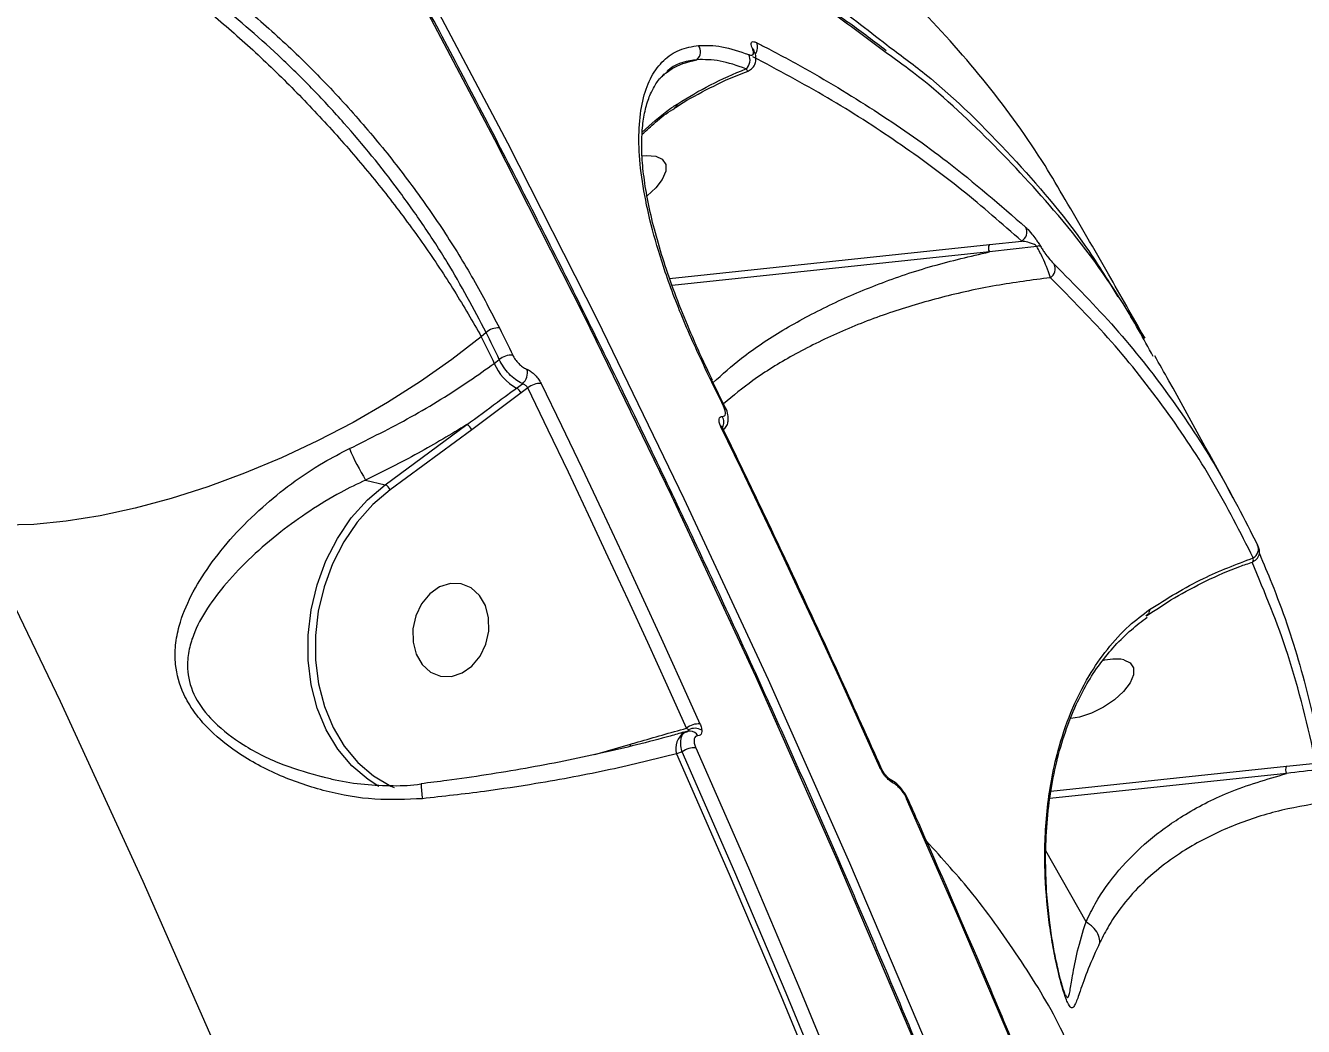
# Model space of a CAD drawing. Header units: millimetres. Extents: x -6523 to 7556, y -5559 to 6101.
# Drawn here: x -1150.7 to -1029.1, y 2957.8 to 3053.2 of the extents above; entities that cross this region are included whole.
import ezdxf

# ---------------------------------------------------------------- set-up
doc = ezdxf.new("R2010")
doc.units = ezdxf.units.MM
for name, color, linetype in [('DIKOM_ОБЪЕКТ', 7, 'Continuous'), ('DIKOM_РАЗМЕР_ЗОНА', 7, 'Continuous'), ('DIKOM_РАЗМЕР_ОБЪЕКТА', 7, 'Continuous')]:
    doc.layers.add(name, color=color, linetype=linetype)
doc.styles.add('style1', font='arial.ttf', dxfattribs={"width": 0.8})
doc.dimstyles.new('1-50', dxfattribs={"dimtxt": 300, "dimasz": 200, "dimexe": 100, "dimexo": 0, "dimgap": 100, "dimtad": 1, "dimtxsty": 'style1', "dimcen": 200, "dimclrd": 7, "dimclre": 7, "dimclrt": 7, "dimadec": 1, "dimazin": 2, "dimtfac": 1, "dimtmove": 0, "dimatfit": 2, "dimfxl": 0, "dimlwd": 25, "dimlwe": 18, "dimarcsym": 0})

# ---------------------------------------------------------------- blocks, each defined once
blk = doc.blocks.new('*D10')
at = {"layer": 'Defpoints', "color": 0, "transparency": 16777216}
for p in [(-1823.23, 4314.24), (3842.01, -3170.82), (6537.88, -3170.82)]:
    blk.add_point(p, dxfattribs=at)
at = {"layer": 'DIKOM_РАЗМЕР_ОБЪЕКТА', "color": 7, "lineweight": 18, "transparency": 16777216}
for p, q in [((-1823.23, 4314.24), (6637.88, 4314.24)), ((3842.01, -3170.82), (6637.88, -3170.82))]:
    blk.add_line(p, q, dxfattribs=at)
at = {"layer": 'DIKOM_РАЗМЕР_ОБЪЕКТА', "color": 7, "lineweight": 25, "transparency": 16777216}
blk.add_line((6537.88, 3914.24), (6537.88, -2770.82), dxfattribs=at)
at = {"layer": 'DIKOM_РАЗМЕР_ОБЪЕКТА', "color": 7, "transparency": 16777216}
for points in [[(6471.22, 3914.24), (6604.55, 3914.24), (6537.88, 4314.24)], [(6471.22, -2770.82), (6604.55, -2770.82), (6537.88, -3170.82)]]:
    blk.add_solid(points, dxfattribs=at)
at = {"layer": 'DIKOM_РАЗМЕР_ОБЪЕКТА', "color": 7, "transparency": 16777216, "insert": (6304.71, 207.11), "char_height": 300, "attachment_point": 5, "rotation": 90, "style": 'style1'}
blk.add_mtext('7500', dxfattribs=at)
blk = doc.blocks.new('*D13')
at = {"layer": 'Defpoints', "color": 0, "transparency": 16777216}
for p in [(-2358.18, 6101.03), (4341.71, -4605.15), (7455.88, -4605.15)]:
    blk.add_point(p, dxfattribs=at)
at = {"layer": 'DIKOM_РАЗМЕР_ЗОНА', "color": 7, "lineweight": 18, "transparency": 16777216}
for p, q in [((-2358.18, 6101.03), (7555.88, 6101.03)), ((4341.71, -4605.15), (7555.88, -4605.15))]:
    blk.add_line(p, q, dxfattribs=at)
at = {"layer": 'DIKOM_РАЗМЕР_ЗОНА', "color": 7, "lineweight": 25, "transparency": 16777216}
blk.add_line((7455.88, 5701.03), (7455.88, -4205.15), dxfattribs=at)
at = {"layer": 'DIKOM_РАЗМЕР_ЗОНА', "color": 7, "transparency": 16777216}
for points in [[(7389.22, 5701.03), (7522.55, 5701.03), (7455.88, 6101.03)], [(7389.22, -4205.15), (7522.55, -4205.15), (7455.88, -4605.15)]]:
    blk.add_solid(points, dxfattribs=at)
at = {"layer": 'DIKOM_РАЗМЕР_ЗОНА', "color": 7, "transparency": 16777216, "insert": (7222.71, 375.61), "char_height": 300, "attachment_point": 5, "rotation": 90, "style": 'style1'}
blk.add_mtext('10700', dxfattribs=at)

msp = doc.modelspace()

# ---------------------------------------------------------------- linework, layer by layer
at = {"layer": 'DIKOM_ОБЪЕКТ', "color": 7, "linetype": 'Continuous', "lineweight": 15}
for p, q in [((-1081.414, 3050.843), (-1081.421, 3050.858)), ((-1089.945, 3048.567), (-1090.124, 3048.413)), ((-1089.436, 3029.076), (-1058.993, 3032.31)), ((-1058.993, 3032.31), (-1055.914, 3032.628)), ((-1054.473, 3032.131), (-1058.99, 3031.609)), ((-1058.99, 3031.609), (-1089.185, 3028.402)), ((-1045.785, 3025.844), (-1044.195, 3023.379)), ((-1106.909, 3023.923), (-1107.359, 3023.515)), ((-1106.12, 3020.989), (-1105.643, 3021.341)), ((-1104.003, 3018.636), (-1103.44, 3019.051)), ((-1102.935, 3018.64), (-1103.579, 3018.166)), ((-1084.131, 3016.796), (-1085.399, 3019.38)), ((-1103.579, 3018.166), (-1108.268, 3014.663)), ((-1116.514, 3009.422), (-1108.743, 3015.151)), ((-1108.268, 3014.663), (-1116.039, 3008.934)), ((-1118.371, 3009.871), (-1116.514, 3009.422)), ((-1087.817, 2985.905), (-1088.014, 2985.847)), ((-1096.551, 2983.717), (-1093.156, 2984.713)), ((-1088.223, 2983.968), (-1088.783, 2983.804)), ((-1030.706, 2981.916), (-1053.228, 2979.524)), ((-1053.127, 2980.236), (-1030.709, 2982.617)), ((-1030.709, 2982.617), (-1027.886, 2982.905)), ((-1113.095, 2980.916), (-1113.096, 2980.915)), ((-1049.791, 2967.796), (-1053.601, 2974.553))]:
    msp.add_line(p, q, dxfattribs=at)
at = {"layer": 'DIKOM_ОБЪЕКТ', "color": 7, "linetype": 'Continuous', "lineweight": 15, "flags": 128}
for points in [[(-990.08, 2691.547), (-993.662, 2711.347), (-997.532, 2731.031), (-1001.69, 2750.593), (-1006.134, 2770.027), (-1010.864, 2789.327), (-1015.877, 2808.488), (-1021.173, 2827.502), (-1026.748, 2846.366), (-1032.603, 2865.073), (-1038.735, 2883.617), (-1045.142, 2901.993), (-1051.822, 2920.196), (-1058.774, 2938.219), (-1065.995, 2956.057), (-1073.482, 2973.705), (-1081.235, 2991.157), (-1089.25, 3008.409), (-1097.524, 3025.455), (-1106.057, 3042.29), (-1114.843, 3058.908), (-1123.883, 3075.305)], [(-1122.702, 3075.02), (-1113.663, 3058.623), (-1104.876, 3042.004), (-1096.344, 3025.17), (-1088.069, 3008.124), (-1080.054, 2990.872), (-1072.302, 2973.419), (-1064.814, 2955.771), (-1057.593, 2937.933), (-1050.642, 2919.91), (-1043.961, 2901.708), (-1037.554, 2883.332), (-1031.422, 2864.788), (-1025.568, 2846.081), (-1019.992, 2827.217), (-1014.696, 2808.202), (-1009.683, 2789.042), (-1004.954, 2769.741), (-1000.509, 2750.307), (-996.351, 2730.745), (-992.481, 2711.062), (-988.9, 2691.262)], [(-1081.421, 3050.858), (-1081.433, 3050.881), (-1081.556, 3051.012)], [(-1092.031, 3040.753), (-1091.62, 3040.792), (-1090.749, 3040.724)], [(-1090.749, 3040.724), (-1090.127, 3040.431), (-1089.803, 3039.936), (-1089.803, 3039.28), (-1090.129, 3038.515), (-1090.753, 3037.704), (-1091.561, 3036.961)], [(-1105.641, 3024.36), (-1105.482, 3024.037), (-1105.323, 3023.714), (-1105.165, 3023.391), (-1105.006, 3023.068), (-1104.848, 3022.745), (-1104.69, 3022.422), (-1104.531, 3022.099), (-1104.373, 3021.776)], [(-1107.359, 3023.515), (-1110.153, 3021.352), (-1113.135, 3019.26), (-1116.28, 3017.26), (-1119.559, 3015.368), (-1122.941, 3013.602), (-1126.396, 3011.979), (-1129.892, 3010.513), (-1133.397, 3009.218), (-1136.88, 3008.104), (-1140.308, 3007.184), (-1143.651, 3006.464), (-1146.877, 3005.952), (-1149.958, 3005.651), (-1152.866, 3005.566), (-1155.573, 3005.696)], [(-1107.359, 3023.515), (-1107.204, 3023.199), (-1107.049, 3022.884), (-1106.894, 3022.568), (-1106.739, 3022.252), (-1106.584, 3021.937), (-1106.429, 3021.621), (-1106.275, 3021.305), (-1106.12, 3020.989)], [(-1105.643, 3021.341), (-1105.801, 3021.664), (-1105.959, 3021.987), (-1106.117, 3022.31), (-1106.275, 3022.633), (-1106.434, 3022.956), (-1106.592, 3023.278), (-1106.751, 3023.601), (-1106.909, 3023.923)], [(-1084.301, 3016.922), (-1084.46, 3017.245), (-1084.618, 3017.569), (-1084.776, 3017.892), (-1084.934, 3018.215), (-1085.093, 3018.538), (-1085.252, 3018.861), (-1085.41, 3019.184), (-1085.569, 3019.506)], [(-1087.828, 2986.235), (-1089.666, 2990.325), (-1091.518, 2994.404), (-1093.385, 2998.471), (-1095.266, 3002.528), (-1097.162, 3006.573), (-1099.072, 3010.607), (-1100.997, 3014.629), (-1102.935, 3018.64)], [(-1101.661, 3019.072), (-1099.721, 3015.058), (-1097.795, 3011.032), (-1095.883, 3006.995), (-1093.986, 3002.946), (-1092.103, 2998.886), (-1090.235, 2994.815), (-1088.381, 2990.733), (-1086.541, 2986.64)], [(-1069.421, 2982.5), (-1071.261, 2986.593), (-1073.115, 2990.676), (-1074.983, 2994.747), (-1076.866, 2998.806), (-1078.763, 3002.855), (-1080.675, 3006.892), (-1082.601, 3010.918), (-1084.541, 3014.932)], [(-1117.119, 2980.68), (-1118.143, 2981.332), (-1119.677, 2982.644), (-1121.011, 2984.241), (-1122.117, 2986.089), (-1122.97, 2988.145), (-1123.551, 2990.366), (-1123.848, 2992.703), (-1123.854, 2995.104), (-1123.569, 2997.518), (-1122.999, 2999.891), (-1122.157, 3002.171), (-1121.061, 3004.309), (-1119.735, 3006.258), (-1118.208, 3007.975), (-1116.514, 3009.422)], [(-1116.039, 3008.934), (-1117.682, 3007.531), (-1119.162, 3005.866), (-1120.448, 3003.976), (-1121.511, 3001.903), (-1122.327, 2999.692), (-1122.88, 2997.39), (-1123.156, 2995.05), (-1123.15, 2992.721), (-1122.863, 2990.456), (-1122.299, 2988.302), (-1121.472, 2986.308), (-1120.4, 2984.516), (-1119.106, 2982.967), (-1117.618, 2981.694), (-1115.97, 2980.725), (-1115.645, 2980.579)], [(-1054.606, 2693.473), (-1058.263, 2713.043), (-1062.214, 2732.493), (-1066.457, 2751.817), (-1070.99, 2771.007), (-1075.812, 2790.059), (-1080.922, 2808.967), (-1086.317, 2827.723), (-1091.997, 2846.322), (-1097.959, 2864.759), (-1104.201, 2883.026), (-1110.722, 2901.12), (-1117.519, 2919.033), (-1124.591, 2936.76), (-1131.935, 2954.295), (-1139.548, 2971.633), (-1147.428, 2988.769), (-1155.573, 3005.696)], [(-1109.186, 2991.493), (-1108.251, 2992.153), (-1107.478, 2993.09), (-1106.93, 2994.23), (-1106.652, 2995.48), (-1106.665, 2996.74), (-1106.97, 2997.905), (-1107.542, 2998.883), (-1108.333, 2999.594), (-1109.28, 2999.981), (-1110.307, 3000.012), (-1111.329, 2999.684), (-1112.265, 2999.025), (-1113.038, 2998.087), (-1113.586, 2996.947), (-1113.864, 2995.697), (-1113.85, 2994.438), (-1113.545, 2993.272), (-1112.974, 2992.294), (-1112.183, 2991.583), (-1111.235, 2991.197), (-1110.209, 2991.166), (-1109.186, 2991.493)], [(-1046.205, 2992.758), (-1045.582, 2992.465), (-1045.258, 2991.97), (-1045.259, 2991.314), (-1045.584, 2990.549), (-1046.208, 2989.738), (-1047.08, 2988.946), (-1048.129, 2988.238), (-1049.27, 2987.67), (-1050.411, 2987.289), (-1051.247, 2987.142)], [(-1088.014, 2985.847), (-1088.061, 2985.832), (-1088.071, 2985.828)], [(-1087.785, 2985.884), (-1087.792, 2985.882), (-1087.823, 2985.878)], [(-1086.939, 2984.372), (-1081.927, 2972.916), (-1077.029, 2961.376), (-1072.245, 2949.755), (-1067.576, 2938.053), (-1063.022, 2926.273), (-1058.584, 2914.415), (-1054.262, 2902.482), (-1050.057, 2890.475)], [(-1088.783, 2983.804), (-1083.763, 2972.335), (-1078.858, 2960.782), (-1074.067, 2949.148), (-1069.391, 2937.432), (-1064.831, 2925.638), (-1060.387, 2913.766), (-1056.06, 2901.818), (-1051.85, 2889.796)], [(-1051.372, 2890.149), (-1055.573, 2902.146), (-1059.891, 2914.069), (-1064.326, 2925.917), (-1068.876, 2937.688), (-1073.541, 2949.38), (-1078.321, 2960.992), (-1083.215, 2972.522), (-1088.223, 2983.968)], [(-1029.985, 2885.621), (-1034.19, 2897.628), (-1038.512, 2909.562), (-1042.95, 2921.419), (-1047.504, 2933.2), (-1052.174, 2944.901), (-1056.958, 2956.523), (-1061.856, 2968.062), (-1066.867, 2979.519)]]:
    msp.add_lwpolyline(points, dxfattribs=at)
at = {"layer": 'DIKOM_ОБЪЕКТ', "color": 7, "linetype": 'Continuous', "lineweight": 15}
for centre, radius, start, end in [((-1087.526, 3050.688), 1.039, 311.98843, 34.57787), ((-1082.12, 3051.077), 1.062, 323.35389, 26.25055), ((-1082.859, 3049.887), 1.086, 309.71765, 27.78616), ((-1056.445, 3033.504), 1.024, 301.22941, 25.00503), ((-1058.365, 3031.962), 0.718, 151.02568, 209.4396), ((-1054.283, 3031.681), 0.489, 71.30075, 112.87494), ((-1053.733, 3029.999), 1.015, 303.04249, 25.00363), ((-1105.731, 3022.561), 1.801, 87.13601, 130.86449), ((-1101.721, 3022.819), 4.765, 202.58912, 241.39044), ((-1104.466, 3019.973), 1.805, 87.06739, 130.7116), ((-1104.263, 3020.059), 1.301, 309.26358, 16.38189), ((-1085.619, 3019.261), 0.25, 28.45524, 78.44954), ((-1104.459, 3017.8), 0.953, 22.58339, 61.38382), ((-1101.761, 3017.271), 1.804, 86.82359, 130.61625), ((-1085.389, 3015.375), 1.117, 333.46959, 29.69107), ((-1084.352, 3016.676), 0.251, 29.22233, 78.33368), ((-1109.084, 3014.345), 0.875, 21.31319, 67.12187), ((-1084.59, 3014.685), 0.253, 28.50271, 78.91963), ((-1100.325, 3021.019), 21.211, 202.61476, 211.70479), ((-1116.855, 3008.616), 0.875, 21.31319, 67.12187), ((-1034.301, 3003.283), 0.928, 297.60251, 25.29653), ((-1046.944, 2988.171), 4.647, 80.84714, 106.19216), ((-1086.66, 2984.772), 1.872, 86.35537, 128.59539), ((-1086.906, 2984.281), 1.936, 127.00498, 194.26028), ((-1087.869, 2986.097), 0.229, 291.45875, 353.82391), ((-1087.037, 2984.955), 1.27, 58.47924, 118.37464), ((-1087.474, 2985.135), 0.825, 26.80755, 89.35247), ((-1093.794, 2984.63), 0.643, 348.19626, 7.38751), ((-1087.053, 2982.492), 1.883, 86.51659, 128.38733), ((-1069.465, 2982.258), 0.246, 26.97838, 79.6673), ((-1068.56, 2981.216), 0.793, 121.06076, 127.31518), ((-1030.08, 2982.269), 0.718, 151.02272, 209.44256), ((-1093.373, 2982.002), 19.753, 183.15513, 187.23296), ((-1068.724, 2980.832), 0.609, 17.02586, 63.73233), ((-1066.913, 2979.279), 0.244, 27.01176, 79.07142)]:
    msp.add_arc(centre, radius, start, end, dxfattribs=at)
for points, knots in [([(-1349.361, 3054.625), (-1345.3, 3055.915), (-1334.36, 3059.391), (-1316.712, 3064.442), (-1296.551, 3069.573), (-1276.547, 3073.962), (-1256.777, 3077.575), (-1237.315, 3080.378), (-1218.591, 3082.309), (-1200.652, 3083.382), (-1183.526, 3083.629), (-1166.934, 3083.054), (-1150.959, 3081.624), (-1135.672, 3079.322), (-1121.409, 3076.2), (-1108.199, 3072.286), (-1096.027, 3067.636), (-1084.754, 3062.135), (-1075.6, 3056.724), (-1070.645, 3052.811), (-1068.757, 3051.321)], [0, 0, 0, 0, 0.0338648, 0.0912339, 0.1486471, 0.2060163, 0.2650519, 0.3241355, 0.383171, 0.4405401, 0.4979534, 0.5553226, 0.614358, 0.6734416, 0.7324771, 0.7898463, 0.8472596, 0.9046287, 0.9636642, 1, 1, 1, 1]), ([(-1124.353, 3075.64), (-1125.253, 3075.861), (-1128.437, 3076.644), (-1134.126, 3077.784), (-1141.396, 3079.058), (-1148.858, 3080.118), (-1156.478, 3080.976), (-1164.264, 3081.631), (-1172.215, 3082.083), (-1180.334, 3082.333), (-1188.624, 3082.383), (-1197.087, 3082.231), (-1205.724, 3081.878), (-1214.539, 3081.323), (-1223.536, 3080.566), (-1232.707, 3079.607), (-1242.019, 3078.45), (-1251.436, 3077.099), (-1260.931, 3075.557), (-1270.502, 3073.825), (-1280.152, 3071.903), (-1289.883, 3069.791), (-1299.7, 3067.489), (-1309.604, 3064.997), (-1319.598, 3062.312), (-1329.685, 3059.436), (-1339.869, 3056.366), (-1350.148, 3053.102), (-1360.495, 3049.653), (-1370.867, 3046.033), (-1381.228, 3042.254), (-1391.566, 3038.321), (-1401.885, 3034.233), (-1412.191, 3029.987), (-1422.486, 3025.584), (-1432.774, 3021.022), (-1443.056, 3016.3), (-1453.337, 3011.416), (-1463.619, 3006.369), (-1473.905, 3001.157), (-1484.173, 2995.792), (-1494.379, 2990.294), (-1504.485, 2984.684), (-1514.481, 2978.969), (-1524.373, 2973.145), (-1534.164, 2967.211), (-1543.854, 2961.168), (-1553.442, 2955.016), (-1562.93, 2948.755), (-1572.315, 2942.384), (-1581.599, 2935.904), (-1590.78, 2929.315), (-1599.85, 2922.623), (-1608.782, 2915.848), (-1617.549, 2909.01), (-1626.133, 2902.122), (-1634.532, 2895.187), (-1642.747, 2888.204), (-1650.778, 2881.173), (-1658.626, 2874.094), (-1666.291, 2866.968), (-1673.771, 2859.794), (-1681.067, 2852.573), (-1688.179, 2845.304), (-1695.102, 2837.993), (-1701.82, 2830.654), (-1708.312, 2823.313), (-1714.56, 2815.986), (-1720.561, 2808.679), (-1726.317, 2801.391), (-1731.826, 2794.123), (-1737.091, 2786.873), (-1742.11, 2779.642), (-1746.884, 2772.431), (-1751.412, 2765.24), (-1755.695, 2758.067), (-1759.722, 2750.918), (-1763.175, 2744.455), (-1765.167, 2740.402), (-1766.002, 2738.703)], [0, 0, 0, 0, 0.0052363, 0.0185062, 0.0317826, 0.0449891, 0.0581356, 0.0712368, 0.0843073, 0.0973621, 0.1104157, 0.1234801, 0.1365682, 0.1496946, 0.1628741, 0.1761215, 0.1894001, 0.2026256, 0.2157851, 0.228894, 0.2419673, 0.2550197, 0.2680664, 0.2811206, 0.2941939, 0.307301, 0.3204568, 0.3336763, 0.3469502, 0.3601995, 0.3733731, 0.3864919, 0.3995705, 0.412624, 0.4256673, 0.4387154, 0.4517783, 0.4648707, 0.4780075, 0.4912036, 0.5044676, 0.5177231, 0.5308932, 0.5440216, 0.5571192, 0.5701964, 0.583264, 0.5963326, 0.6094102, 0.6225066, 0.6356323, 0.648798, 0.6620138, 0.6752413, 0.6884296, 0.7015735, 0.7146838, 0.7277709, 0.7408454, 0.7539179, 0.7669975, 0.7800924, 0.7932134, 0.806371, 0.8195755, 0.8328118, 0.8460216, 0.8591822, 0.8723065, 0.8854051, 0.8984883, 0.9115663, 0.9246494, 0.937745, 0.9508633, 0.9640149, 0.9772098, 0.990448, 1, 1, 1, 1]), ([(-1123.883, 3075.305), (-1126.617, 3075.923), (-1133.983, 3077.586), (-1146.695, 3079.633), (-1162.173, 3081.238), (-1178.577, 3082.024), (-1195.872, 3081.97), (-1214.024, 3081.05), (-1232.632, 3079.287), (-1251.62, 3076.705), (-1270.909, 3073.349), (-1290.811, 3069.162), (-1311.284, 3064.126), (-1332.268, 3058.235), (-1353.302, 3051.62), (-1374.312, 3044.321), (-1395.226, 3036.391), (-1416.387, 3027.702), (-1437.728, 3018.251), (-1459.179, 3008.053), (-1480.02, 2997.458), (-1500.194, 2986.541), (-1519.665, 2975.377), (-1538.993, 2963.655), (-1558.11, 2951.388), (-1576.948, 2938.607), (-1595.345, 2925.41), (-1613.234, 2911.833), (-1630.558, 2897.915), (-1647.366, 2883.607), (-1663.574, 2868.944), (-1679.112, 2853.968), (-1693.636, 2839.009), (-1707.122, 2824.119), (-1719.565, 2809.346), (-1731.169, 2794.448), (-1741.86, 2779.473), (-1751.555, 2764.477), (-1759.615, 2750.655), (-1764.026, 2741.932), (-1765.977, 2738.075)], [0, 0, 0, 0, 0.01565149, 0.04216745, 0.06870383, 0.09521979, 0.12250599, 0.14981435, 0.17710056, 0.20361651, 0.23015288, 0.25666892, 0.2839551, 0.31126347, 0.33854965, 0.36506564, 0.39160203, 0.41811795, 0.44540407, 0.47271249, 0.49999873, 0.52556005, 0.55113959, 0.57670085, 0.60294945, 0.62921792, 0.65546669, 0.68198269, 0.7085191, 0.73503516, 0.76232143, 0.78962984, 0.81691613, 0.84343216, 0.8699686, 0.89648453, 0.92377086, 0.95107927, 0.97836552, 1, 1, 1, 1]), ([(-970.155, 2488.389), (-970.244, 2491.753), (-970.501, 2501.507), (-971.121, 2517.618), (-972.099, 2536.702), (-973.335, 2555.731), (-974.825, 2574.7), (-976.57, 2593.605), (-978.567, 2612.441), (-980.818, 2631.202), (-983.321, 2649.885), (-986.076, 2668.483), (-989.083, 2686.992), (-992.339, 2705.408), (-995.845, 2723.725), (-999.599, 2741.939), (-1003.601, 2760.045), (-1007.85, 2778.038), (-1012.344, 2795.913), (-1017.082, 2813.667), (-1022.063, 2831.293), (-1027.286, 2848.789), (-1032.75, 2866.148), (-1038.452, 2883.367), (-1044.392, 2900.441), (-1050.567, 2917.365), (-1056.977, 2934.136), (-1063.619, 2950.748), (-1070.493, 2967.198), (-1077.595, 2983.48), (-1084.925, 2999.592), (-1092.48, 3015.528), (-1100.257, 3031.286), (-1108.26, 3046.856), (-1116.064, 3061.495), (-1121.287, 3070.865), (-1123.691, 3075.178)], [0, 0, 0, 0, 0.0157709, 0.0457301, 0.0756892, 0.1056487, 0.1356081, 0.1655671, 0.1955266, 0.2254857, 0.255445, 0.2854045, 0.3153635, 0.3453229, 0.3752819, 0.4052414, 0.4352006, 0.4651598, 0.4951188, 0.5250779, 0.555037, 0.5849959, 0.6149549, 0.644914, 0.674873, 0.7048319, 0.7347905, 0.7647493, 0.7947079, 0.8246665, 0.8546249, 0.8845834, 0.9145417, 0.9444999, 0.9744581, 1, 1, 1, 1]), ([(-1068.816, 3050.77), (-1069.961, 3051.642), (-1072.608, 3053.656), (-1077.056, 3056.601), (-1082.105, 3059.639), (-1087.41, 3062.488), (-1092.963, 3065.155), (-1098.769, 3067.64), (-1104.826, 3069.944), (-1111.146, 3072.061), (-1117.246, 3073.883), (-1121.34, 3074.906), (-1123.16, 3075.361)], [0, 0, 0, 0, 0.07917994, 0.18307362, 0.28694405, 0.39089009, 0.49500536, 0.59940547, 0.70420281, 0.80951093, 0.91537375, 1, 1, 1, 1]), ([(-1068.69, 3050.483), (-1070.702, 3052.002), (-1075.401, 3055.547), (-1083.718, 3060.456), (-1093.382, 3065.262), (-1103.736, 3069.427), (-1113.514, 3072.649), (-1120.043, 3074.334), (-1122.702, 3075.02)], [0, 0, 0, 0, 0.1394919, 0.325645, 0.511798, 0.6932353, 0.8750835, 1, 1, 1, 1]), ([(-1148.514, 3066.233), (-1146.84, 3065.521), (-1143.492, 3064.097), (-1138.617, 3061.292), (-1133.996, 3058.154), (-1129.666, 3054.757), (-1125.463, 3051.017), (-1121.442, 3046.97), (-1117.645, 3042.684), (-1114.115, 3038.219), (-1110.915, 3033.634), (-1108.031, 3028.988), (-1106.437, 3025.901), (-1105.641, 3024.36)], [0, 0, 0, 0, 0.1009687, 0.2019362, 0.2903391, 0.3790229, 0.4674238, 0.5561149, 0.6450902, 0.733783, 0.8224276, 0.911356, 1, 1, 1, 1]), ([(-1148.888, 3064.922), (-1147.324, 3064.091), (-1144.197, 3062.431), (-1139.594, 3059.388), (-1135.221, 3056.118), (-1131.121, 3052.699), (-1127.098, 3048.999), (-1123.206, 3045.05), (-1119.489, 3040.909), (-1115.994, 3036.632), (-1112.782, 3032.269), (-1109.849, 3027.87), (-1108.188, 3024.965), (-1107.359, 3023.515)], [0, 0, 0, 0, 0.1033754, 0.2067496, 0.2946056, 0.3827334, 0.4705905, 0.5587468, 0.6471797, 0.7353371, 0.8234659, 0.9118689, 1, 1, 1, 1]), ([(-1106.909, 3023.923), (-1108.084, 3026.163), (-1109.864, 3029.557), (-1112.809, 3034.091), (-1115.978, 3038.567), (-1119.508, 3042.92), (-1123.306, 3047.036), (-1127.261, 3050.957), (-1131.422, 3054.557), (-1135.694, 3057.741), (-1139.521, 3060.285), (-1143.951, 3062.834), (-1147.233, 3064.222), (-1148.888, 3064.922)], [0, 0, 0, 0, 0.131218, 0.1987828, 0.2663518, 0.3975671, 0.4651554, 0.5327461, 0.6634794, 0.7308155, 0.7981508, 0.8982444, 1, 1, 1, 1]), ([(-1051.761, 3036.587), (-1052.395, 3037.67), (-1054.629, 3041.483), (-1059.091, 3047.665), (-1065.522, 3054.917), (-1071.685, 3060.764), (-1076.036, 3063.969), (-1077.625, 3065.139)], [0, 0, 0, 0, 0.0995102, 0.35029, 0.6010696, 0.8542988, 1, 1, 1, 1]), ([(-1085.569, 3019.506), (-1086.396, 3021.26), (-1088.05, 3024.769), (-1089.839, 3029.513), (-1091.125, 3033.753), (-1091.944, 3037.476), (-1092.367, 3040.852), (-1092.373, 3043.819), (-1091.982, 3046.346), (-1091.208, 3048.4), (-1090.047, 3049.917), (-1088.56, 3050.945), (-1087.299, 3051.167), (-1086.67, 3051.278)], [0, 0, 0, 0, 0.1021857, 0.2043683, 0.2924916, 0.3808937, 0.4690134, 0.5574045, 0.6460776, 0.734468, 0.8228829, 0.9115812, 1, 1, 1, 1]), ([(-1086.67, 3051.278), (-1085.954, 3051.286), (-1084.511, 3051.301), (-1082.773, 3050.697), (-1081.898, 3050.394)], [0, 0, 0, 0, 0.49649251, 1, 1, 1, 1]), ([(-1081.556, 3051.012), (-1081.569, 3051.041), (-1081.626, 3051.172), (-1081.683, 3051.387), (-1081.655, 3051.592), (-1081.492, 3051.678), (-1081.278, 3051.591), (-1081.167, 3051.547)], [0, 0, 0, 0, 0.0490606, 0.2179105, 0.4266723, 0.7022413, 1, 1, 1, 1]), ([(-1081.167, 3051.547), (-1080.854, 3051.385), (-1079.288, 3050.58), (-1075.302, 3048.419), (-1069.468, 3044.87), (-1062.348, 3039.892), (-1057.961, 3036.068), (-1055.517, 3033.937)], [0, 0, 0, 0, 0.0321663, 0.1608352, 0.4183958, 0.675957, 1, 1, 1, 1]), ([(-1068.757, 3051.321), (-1067.534, 3050.416), (-1063.137, 3047.162), (-1056.844, 3040.823), (-1050.702, 3033.736), (-1047.785, 3029.016), (-1046.749, 3027.34)], [0, 0, 0, 0, 0.1332383, 0.4790201, 0.8150424, 1, 1, 1, 1]), ([(-1090.462, 3048.052), (-1090.123, 3048.363), (-1089.264, 3049.152), (-1087.952, 3049.659), (-1087.011, 3049.874), (-1086.831, 3049.915)], [0, 0, 0, 0, 0.3454617, 0.8744405, 1, 1, 1, 1]), ([(-1086.831, 3049.915), (-1087.745, 3049.766), (-1088.815, 3049.591), (-1089.571, 3048.897), (-1089.681, 3048.797)], [0, 0, 0, 0, 0.8550129, 1, 1, 1, 1]), ([(-1082.165, 3049.052), (-1083.009, 3049.346), (-1084.709, 3049.937), (-1086.12, 3049.923), (-1086.831, 3049.915)], [0, 0, 0, 0, 0.49648271, 1, 1, 1, 1]), ([(-1081.983, 3048.85), (-1081.966, 3048.853), (-1081.8, 3048.885), (-1081.512, 3049.126), (-1081.259, 3049.531), (-1081.189, 3049.995), (-1081.237, 3050.418), (-1081.371, 3050.711), (-1081.436, 3050.853)], [0, 0, 0, 0, 0.0216774, 0.2194144, 0.4222493, 0.6036754, 0.8082722, 1, 1, 1, 1]), ([(-1081.898, 3050.394), (-1081.794, 3050.364), (-1081.588, 3050.306), (-1081.444, 3050.427), (-1081.422, 3050.663), (-1081.513, 3050.899), (-1081.556, 3051.012)], [0, 0, 0, 0, 0.29745303, 0.58901126, 0.80282173, 1, 1, 1, 1]), ([(-1055.914, 3032.628), (-1057.777, 3034.272), (-1061.503, 3037.56), (-1067.702, 3042.094), (-1074.307, 3046.356), (-1079.105, 3048.916), (-1081.504, 3050.196)], [0, 0, 0, 0, 0.2493136, 0.4986278, 0.7493137, 1, 1, 1, 1]), ([(-1081.413, 3050.843), (-1081.421, 3050.861), (-1081.445, 3050.911), (-1081.449, 3050.941), (-1081.447, 3050.929), (-1081.447, 3050.928)], [0, 0, 0, 0, 0.3451503, 0.973517, 1, 1, 1, 1]), ([(-1043.397, 3021.632), (-1044.319, 3023.33), (-1046.998, 3028.263), (-1052.36, 3035.245), (-1059.281, 3042.645), (-1064.628, 3047.572), (-1068.024, 3050.006), (-1068.69, 3050.483)], [0, 0, 0, 0, 0.1533489, 0.4454184, 0.6924469, 0.9397638, 1, 1, 1, 1]), ([(-1088.936, 3045.307), (-1088.896, 3045.335), (-1087.978, 3045.978), (-1085.98, 3047.04), (-1083.692, 3048.187), (-1082.293, 3048.694), (-1081.967, 3048.813)], [0, 0, 0, 0, 0.0196832, 0.445308, 0.870561, 1, 1, 1, 1]), ([(-1088.663, 3045.725), (-1087.64, 3046.344), (-1085.583, 3047.587), (-1083.308, 3048.563), (-1082.165, 3049.052)], [0, 0, 0, 0, 0.4978666, 1, 1, 1, 1]), ([(-1081.986, 3048.872), (-1081.985, 3048.863), (-1081.975, 3048.81), (-1082.079, 3048.942), (-1082.165, 3049.052)], [0, 0, 0, 0, 0.1691901, 1, 1, 1, 1]), ([(-1085.334, 3019.374), (-1085.424, 3019.552), (-1086.06, 3020.812), (-1087.088, 3023.1), (-1088.396, 3026.209), (-1089.508, 3029.207), (-1090.432, 3032.07), (-1091.157, 3034.768), (-1091.679, 3037.278), (-1091.998, 3039.575), (-1092.115, 3041.641), (-1092.042, 3043.469), (-1091.795, 3045.057), (-1091.389, 3046.415), (-1090.816, 3047.511), (-1090.377, 3048.155), (-1090.09, 3048.375), (-1090.081, 3048.382)], [0, 0, 0, 0, 0.0126335, 0.0898045, 0.1672653, 0.2447624, 0.3220054, 0.3987587, 0.4748246, 0.5500534, 0.6243581, 0.6978238, 0.7710604, 0.845054, 0.9202144, 0.9974139, 1, 1, 1, 1]), ([(-1092.037, 3042.806), (-1091.624, 3043.196), (-1090.685, 3044.079), (-1089.627, 3044.897), (-1089.007, 3045.257), (-1088.941, 3045.295)], [0, 0, 0, 0, 0.4131645, 0.9379419, 1, 1, 1, 1]), ([(-1092.029, 3043.019), (-1091.212, 3043.766), (-1090.117, 3044.766), (-1088.957, 3045.531), (-1088.663, 3045.725)], [0, 0, 0, 0, 0.7468837, 1, 1, 1, 1]), ([(-1088.663, 3045.725), (-1088.671, 3045.701), (-1088.7, 3045.604), (-1088.776, 3045.437), (-1088.899, 3045.372), (-1088.967, 3045.337)], [0, 0, 0, 0, 0.1319544, 0.5250354, 1, 1, 1, 1]), ([(-1044.194, 3023.38), (-1045.341, 3025.417), (-1047.826, 3029.828), (-1050.387, 3034.22), (-1051.765, 3036.584)], [0, 0, 0, 0, 0.461756, 1, 1, 1, 1]), ([(-1055.517, 3033.937), (-1055.484, 3033.906), (-1055.319, 3033.75), (-1055.012, 3033.408), (-1054.629, 3032.909), (-1054.341, 3032.496), (-1054.198, 3032.262), (-1054.126, 3032.144)], [0, 0, 0, 0, 0.0951129, 0.4719886, 0.7158072, 0.8572759, 1, 1, 1, 1]), ([(-1054.473, 3032.131), (-1054.495, 3032.153), (-1054.539, 3032.195), (-1054.651, 3032.269), (-1054.866, 3032.377), (-1055.26, 3032.51), (-1055.626, 3032.59), (-1055.865, 3032.622), (-1055.914, 3032.628)], [0, 0, 0, 0, 0.0460921, 0.0901057, 0.2101073, 0.459829, 0.8891764, 1, 1, 1, 1]), ([(-1053.18, 3029.149), (-1053.195, 3029.201), (-1053.273, 3029.478), (-1053.492, 3030.076), (-1053.853, 3030.9), (-1054.176, 3031.572), (-1054.372, 3031.94), (-1054.473, 3032.131)], [0, 0, 0, 0, 0.0825239, 0.4350844, 0.6772231, 0.8329997, 1, 1, 1, 1]), ([(-1054.126, 3032.144), (-1054.056, 3032.029), (-1053.917, 3031.8), (-1053.642, 3031.404), (-1053.279, 3030.928), (-1052.995, 3030.607), (-1052.843, 3030.457), (-1052.814, 3030.428)], [0, 0, 0, 0, 0.1456481, 0.2899618, 0.5321127, 0.9097954, 1, 1, 1, 1]), ([(-1085.289, 3019.156), (-1084.407, 3019.946), (-1082.372, 3021.771), (-1078.649, 3024.213), (-1074.28, 3026.584), (-1069.503, 3028.617), (-1064.431, 3030.34), (-1060.804, 3031.186), (-1058.99, 3031.609)], [0, 0, 0, 0, 0.1291139, 0.2980771, 0.471967, 0.6458719, 0.822936, 1, 1, 1, 1]), ([(-1052.814, 3030.428), (-1050.839, 3028.431), (-1046.89, 3024.436), (-1041.769, 3017.916), (-1037.195, 3011.047), (-1034.706, 3006.135), (-1033.462, 3003.679)], [0, 0, 0, 0, 0.2490963, 0.4981934, 0.7490968, 1, 1, 1, 1]), ([(-1053.18, 3029.149), (-1054.917, 3028.92), (-1058.478, 3028.452), (-1063.586, 3027.315), (-1068.57, 3025.836), (-1073.307, 3024.001), (-1077.641, 3021.84), (-1081.351, 3019.581), (-1083.386, 3017.89), (-1084.297, 3017.133)], [0, 0, 0, 0, 0.14225301, 0.29155474, 0.44085719, 0.59267097, 0.74447153, 0.88557547, 1, 1, 1, 1]), ([(-1033.871, 3002.461), (-1035.103, 3004.894), (-1037.568, 3009.759), (-1042.114, 3016.6), (-1047.228, 3023.125), (-1051.196, 3027.141), (-1053.18, 3029.149)], [0, 0, 0, 0, 0.2490965, 0.4981942, 0.7490967, 1, 1, 1, 1]), ([(-1119.905, 3012.862), (-1117.933, 3013.849), (-1113.93, 3015.85), (-1109.383, 3018.663), (-1106.908, 3020.428), (-1106.12, 3020.989)], [0, 0, 0, 0, 0.3984785, 0.8085173, 1, 1, 1, 1]), ([(-1103.44, 3019.051), (-1103.469, 3019.063), (-1103.684, 3019.153), (-1104.12, 3019.421), (-1104.722, 3019.969), (-1105.27, 3020.639), (-1105.519, 3021.107), (-1105.643, 3021.341)], [0, 0, 0, 0, 0.0371004, 0.2779399, 0.5187533, 0.7593012, 1, 1, 1, 1]), ([(-1104.373, 3021.776), (-1104.296, 3021.637), (-1104.142, 3021.359), (-1103.804, 3020.964), (-1103.433, 3020.642), (-1103.165, 3020.485), (-1103.033, 3020.432), (-1103.015, 3020.425)], [0, 0, 0, 0, 0.2404395, 0.4810092, 0.7218781, 0.9628761, 1, 1, 1, 1]), ([(-1035.766, 3008.135), (-1037.794, 3011.872), (-1040.26, 3016.417), (-1042.799, 3020.914), (-1043.251, 3021.714)], [0, 0, 0, 0, 0.8220854, 1, 1, 1, 1]), ([(-1103.015, 3020.425), (-1102.998, 3020.418), (-1102.866, 3020.366), (-1102.598, 3020.209), (-1102.229, 3019.886), (-1101.891, 3019.489), (-1101.738, 3019.211), (-1101.661, 3019.072)], [0, 0, 0, 0, 0.0372853, 0.278205, 0.5190633, 0.7595172, 1, 1, 1, 1]), ([(-1108.743, 3015.151), (-1108.498, 3015.328), (-1107.271, 3016.213), (-1105.695, 3017.388), (-1104.366, 3018.368), (-1104.003, 3018.636)], [0, 0, 0, 0, 0.1536463, 0.7682951, 1, 1, 1, 1]), ([(-1102.935, 3018.64), (-1102.965, 3018.684), (-1103.024, 3018.771), (-1103.15, 3018.892), (-1103.287, 3018.989), (-1103.385, 3019.035), (-1103.434, 3019.049), (-1103.44, 3019.051)], [0, 0, 0, 0, 0.2402389, 0.4811876, 0.7222412, 0.9628282, 1, 1, 1, 1]), ([(-1084.541, 3014.932), (-1084.551, 3014.953), (-1084.626, 3015.11), (-1084.722, 3015.39), (-1084.738, 3015.697), (-1084.643, 3015.9), (-1084.494, 3015.919), (-1084.419, 3015.928)], [0, 0, 0, 0, 0.0372184, 0.2778413, 0.5185966, 0.7592387, 1, 1, 1, 1]), ([(-1084.419, 3015.928), (-1084.345, 3015.938), (-1084.196, 3015.957), (-1084.101, 3016.159), (-1084.119, 3016.465), (-1084.216, 3016.744), (-1084.291, 3016.901), (-1084.301, 3016.922)], [0, 0, 0, 0, 0.24074054, 0.48133244, 0.72207519, 0.96275335, 1, 1, 1, 1]), ([(-1084.38, 3014.625), (-1084.308, 3014.672), (-1084.105, 3014.806), (-1083.916, 3015.165), (-1083.819, 3015.621), (-1083.876, 3016.145), (-1083.99, 3016.545), (-1084.127, 3016.779), (-1084.137, 3016.797)], [0, 0, 0, 0, 0.1025692, 0.292481, 0.4769427, 0.6902106, 0.9760677, 1, 1, 1, 1]), ([(-1108.743, 3015.151), (-1110.267, 3014.226), (-1113.342, 3012.36), (-1116.685, 3010.706), (-1118.371, 3009.871)], [0, 0, 0, 0, 0.49563536, 1, 1, 1, 1]), ([(-1084.363, 3014.801), (-1084.38, 3014.835), (-1084.422, 3014.919), (-1084.448, 3015.005), (-1084.454, 3015.047), (-1084.454, 3015.037), (-1084.454, 3015.036)], [0, 0, 0, 0, 0.2518946, 0.6300017, 0.969557, 1, 1, 1, 1]), ([(-1069.247, 2982.371), (-1070.523, 2985.205), (-1074.222, 2993.425), (-1079.265, 3004.236), (-1083.092, 3012.162), (-1084.368, 3014.805)], [0, 0, 0, 0, 0.2597946, 0.7532657, 1, 1, 1, 1]), ([(-1112.969, 2979.515), (-1114.483, 2979.446), (-1117.561, 2979.307), (-1122.124, 2980.123), (-1126.559, 2981.602), (-1130.453, 2983.681), (-1133.177, 2985.907), (-1134.791, 2987.849), (-1135.951, 2989.825), (-1136.531, 2991.996), (-1136.51, 2994.161), (-1136.079, 2996.375), (-1135.043, 2998.913), (-1133.28, 3001.764), (-1130.997, 3004.584), (-1128.362, 3007.204), (-1125.464, 3009.564), (-1122.668, 3011.455), (-1120.734, 3012.44), (-1119.905, 3012.862)], [0, 0, 0, 0, 0.0747583, 0.1519093, 0.2273913, 0.3051771, 0.3688509, 0.401038, 0.4343287, 0.490458, 0.5277996, 0.5660832, 0.6301035, 0.6957651, 0.763728, 0.8332249, 0.8928272, 0.9540617, 1, 1, 1, 1]), ([(-1118.371, 3009.871), (-1119.169, 3009.489), (-1121.015, 3008.605), (-1123.745, 3006.925), (-1126.598, 3004.866), (-1129.278, 3002.564), (-1131.617, 3000.144), (-1133.512, 2997.669), (-1134.682, 2995.502), (-1135.258, 2993.561), (-1135.422, 2991.705), (-1134.901, 2989.454), (-1133.688, 2987.74), (-1132.098, 2986.108), (-1129.839, 2984.424), (-1126.325, 2982.663), (-1123.688, 2981.941), (-1122.44, 2981.599)], [0, 0, 0, 0, 0.0558602, 0.1291145, 0.2042931, 0.2880243, 0.3734675, 0.4509554, 0.5300204, 0.5732869, 0.6175879, 0.680177, 0.7419995, 0.7531679, 0.8269662, 0.9180923, 1, 1, 1, 1]), ([(-1033.936, 3002.091), (-1033.835, 3002.135), (-1033.632, 3002.225), (-1033.425, 3002.467), (-1033.307, 3002.719), (-1033.265, 3002.947), (-1033.27, 3003.136), (-1033.297, 3003.276), (-1033.325, 3003.367), (-1033.353, 3003.442), (-1033.401, 3003.555), (-1033.465, 3003.686), (-1033.511, 3003.782)], [0, 0, 0, 0, 0.1290658, 0.2606727, 0.3674237, 0.4579484, 0.5340115, 0.5937638, 0.6378481, 0.6852086, 0.7703843, 1, 1, 1, 1]), ([(-1043.743, 2997.535), (-1042.08, 2998.578), (-1039.016, 3000.501), (-1035.486, 3001.846), (-1033.871, 3002.461)], [0, 0, 0, 0, 0.54255418, 1, 1, 1, 1]), ([(-1033.95, 3002.123), (-1033.925, 3002.121), (-1033.841, 3002.115), (-1033.859, 3002.317), (-1033.871, 3002.461)], [0, 0, 0, 0, 0.29201334, 1, 1, 1, 1]), ([(-1033.289, 3002.865), (-1032.89, 3001.923), (-1031.425, 2998.475), (-1029.302, 2992.298), (-1028.049, 2986.832), (-1027.423, 2984.096)], [0, 0, 0, 0, 0.1578983, 0.5785782, 1, 1, 1, 1]), ([(-1044.041, 2996.922), (-1043.16, 2997.514), (-1041.357, 2998.725), (-1038.366, 3000.283), (-1035.873, 3001.412), (-1034.339, 3001.923), (-1033.929, 3002.059)], [0, 0, 0, 0, 0.2876052, 0.58896, 0.890029, 1, 1, 1, 1]), ([(-1027.886, 2982.905), (-1028.688, 2986.399), (-1030.212, 2993.035), (-1032.763, 2999.15), (-1033.97, 3002.045)], [0, 0, 0, 0, 0.5265427, 1, 1, 1, 1]), ([(-1048.463, 2965.84), (-1048.858, 2964.966), (-1049.655, 2963.201), (-1050.334, 2961.234), (-1050.73, 2960.086), (-1050.994, 2959.622), (-1051.225, 2959.548), (-1051.54, 2959.996), (-1052.033, 2961.399), (-1052.565, 2963.502), (-1053.016, 2965.825), (-1053.457, 2968.78), (-1053.793, 2972.95), (-1053.627, 2978.385), (-1052.732, 2983.47), (-1051.294, 2987.793), (-1049.691, 2991.051), (-1047.788, 2993.817), (-1045.826, 2995.97), (-1044.4, 2997.041), (-1043.743, 2997.535)], [0, 0, 0, 0, 0.0753137, 0.1521182, 0.2131845, 0.2441319, 0.275685, 0.3129813, 0.3506011, 0.4012222, 0.4378749, 0.4745852, 0.5507914, 0.6403388, 0.7326459, 0.7930021, 0.8549397, 0.9047742, 0.9561046, 1, 1, 1, 1]), ([(-1052.5, 2963.483), (-1052.567, 2963.784), (-1052.742, 2964.574), (-1053.012, 2966.093), (-1053.303, 2968.088), (-1053.555, 2970.579), (-1053.673, 2973.514), (-1053.576, 2976.738), (-1053.228, 2979.941), (-1052.636, 2982.988), (-1051.813, 2985.84), (-1050.828, 2988.322), (-1049.72, 2990.511), (-1048.477, 2992.398), (-1047.043, 2994.127), (-1045.53, 2995.626), (-1044.476, 2996.417), (-1043.972, 2996.795)], [0, 0, 0, 0, 0.0294091, 0.0772712, 0.1325996, 0.1981123, 0.2822411, 0.3708603, 0.4566559, 0.5388739, 0.6174048, 0.6926192, 0.7524205, 0.8153502, 0.8780627, 0.941788, 1, 1, 1, 1]), ([(-1043.743, 2997.535), (-1043.746, 2997.506), (-1043.768, 2997.324), (-1043.846, 2997.072), (-1044.018, 2996.979), (-1044.085, 2996.942)], [0, 0, 0, 0, 0.1011243, 0.6485546, 1, 1, 1, 1]), ([(-1088.084, 2985.864), (-1088.508, 2985.738), (-1089.936, 2985.314), (-1092.566, 2984.634), (-1095.948, 2983.83), (-1099.49, 2983.08), (-1103.139, 2982.392), (-1106.862, 2981.776), (-1110.189, 2981.288), (-1112.276, 2981.04), (-1113.099, 2980.942)], [0, 0, 0, 0, 0.0593694, 0.1997229, 0.3413625, 0.4837145, 0.6261057, 0.7678528, 0.9084775, 1, 1, 1, 1]), ([(-1093.156, 2984.713), (-1092.918, 2984.782), (-1091.142, 2985.297), (-1089.366, 2985.8), (-1087.828, 2986.235)], [0, 0, 0, 0, 0.1343578, 1, 1, 1, 1]), ([(-1088.223, 2983.968), (-1088.245, 2984.047), (-1088.338, 2984.376), (-1088.404, 2984.919), (-1088.307, 2985.467), (-1088.099, 2985.807), (-1087.882, 2985.858), (-1087.801, 2985.876)], [0, 0, 0, 0, 0.0827137, 0.348106, 0.602132, 0.8521363, 1, 1, 1, 1]), ([(-1087.641, 2986.073), (-1087.678, 2986.11), (-1087.731, 2986.162), (-1087.806, 2986.218), (-1087.828, 2986.235)], [0, 0, 0, 0, 0.7055135, 1, 1, 1, 1]), ([(-1087.464, 2985.943), (-1087.503, 2985.949), (-1087.618, 2985.964), (-1087.729, 2985.914), (-1087.803, 2985.882)], [0, 0, 0, 0, 0.33813849, 1, 1, 1, 1]), ([(-1087.586, 2985.949), (-1087.586, 2985.95), (-1087.575, 2985.964), (-1087.582, 2986), (-1087.622, 2986.049), (-1087.641, 2986.073)], [0, 0, 0, 0, 0.02401078, 0.52774776, 1, 1, 1, 1]), ([(-1086.738, 2985.507), (-1086.819, 2985.49), (-1086.982, 2985.458), (-1087.103, 2985.24), (-1087.117, 2984.919), (-1087.038, 2984.607), (-1086.958, 2984.417), (-1086.939, 2984.372)], [0, 0, 0, 0, 0.224961, 0.4495968, 0.6803157, 0.9237945, 1, 1, 1, 1]), ([(-1086.373, 2986.038), (-1086.374, 2985.949), (-1086.376, 2985.757), (-1086.495, 2985.556), (-1086.657, 2985.523), (-1086.738, 2985.507)], [0, 0, 0, 0, 0.2986885, 0.6490477, 1, 1, 1, 1]), ([(-1086.541, 2986.64), (-1086.515, 2986.578), (-1086.424, 2986.363), (-1086.394, 2986.173), (-1086.373, 2986.038)], [0, 0, 0, 0, 0.2880047, 1, 1, 1, 1]), ([(-1088.783, 2983.804), (-1090.847, 2983.283), (-1095.033, 2982.227), (-1101.309, 2981.062), (-1107.334, 2980.142), (-1110.99, 2979.735), (-1112.969, 2979.515)], [0, 0, 0, 0, 0.28486181, 0.5777511, 0.77156745, 1, 1, 1, 1]), ([(-1069.041, 2981.847), (-1069.084, 2981.908), (-1069.234, 2982.122), (-1069.343, 2982.343), (-1069.421, 2982.5)], [0, 0, 0, 0, 0.2880281, 1, 1, 1, 1]), ([(-1068.966, 2981.898), (-1069.004, 2981.949), (-1069.11, 2982.094), (-1069.2, 2982.263), (-1069.241, 2982.359), (-1069.246, 2982.37)], [0, 0, 0, 0, 0.3272352, 0.9229492, 1, 1, 1, 1]), ([(-1068.142, 2981.01), (-1068.246, 2981.071), (-1068.454, 2981.193), (-1068.774, 2981.501), (-1068.957, 2981.738), (-1069.041, 2981.847)], [0, 0, 0, 0, 0.3509583, 0.7013668, 1, 1, 1, 1]), ([(-1068.454, 2981.378), (-1068.454, 2981.378), (-1068.452, 2981.377), (-1068.509, 2981.41), (-1068.605, 2981.484), (-1068.748, 2981.621), (-1068.878, 2981.768), (-1068.948, 2981.87), (-1068.967, 2981.897)], [0, 0, 0, 0, 0.0633284, 0.2267588, 0.4037542, 0.6298544, 0.9016784, 1, 1, 1, 1]), ([(-1049.791, 2967.796), (-1049.506, 2968.374), (-1048.641, 2970.127), (-1046.734, 2972.77), (-1043.932, 2975.566), (-1040.452, 2978.066), (-1036.13, 2980.324), (-1032.583, 2981.365), (-1030.706, 2981.916)], [0, 0, 0, 0, 0.0822976, 0.2495071, 0.4173004, 0.5846542, 0.7802049, 1, 1, 1, 1]), ([(-1027.111, 2982.341), (-1027.235, 2982.327), (-1028.436, 2982.193), (-1029.632, 2982.047), (-1030.706, 2981.916)], [0, 0, 0, 0, 0.1029294, 1, 1, 1, 1]), ([(-1113.094, 2980.895), (-1113.104, 2980.893), (-1113.975, 2980.737), (-1115.782, 2980.699), (-1118.507, 2980.814), (-1120.755, 2981.127), (-1122.055, 2981.484), (-1122.442, 2981.59)], [0, 0, 0, 0, 0.0034661, 0.2812695, 0.5710441, 0.8722997, 1, 1, 1, 1]), ([(-1066.702, 2979.391), (-1066.718, 2979.431), (-1066.839, 2979.73), (-1067.199, 2980.287), (-1067.779, 2980.97), (-1068.229, 2981.232), (-1068.449, 2981.361)], [0, 0, 0, 0, 0.0499953, 0.372321, 0.6920344, 1, 1, 1, 1]), ([(-1066.867, 2979.519), (-1066.945, 2979.676), (-1067.102, 2979.99), (-1067.439, 2980.439), (-1067.804, 2980.81), (-1068.031, 2980.944), (-1068.142, 2981.01)], [0, 0, 0, 0, 0.2565661, 0.5136002, 0.7612117, 1, 1, 1, 1]), ([(-1029.813, 2885.49), (-1030.853, 2888.487), (-1033.868, 2897.177), (-1039.038, 2911.447), (-1045.401, 2928.246), (-1051.999, 2944.885), (-1058.709, 2961.074), (-1063.66, 2972.538), (-1066.312, 2978.525), (-1066.696, 2979.39)], [0, 0, 0, 0, 0.0934417, 0.2709384, 0.4484368, 0.6259353, 0.8034324, 0.9715866, 1, 1, 1, 1]), ([(-1026.439, 2979.276), (-1028.038, 2979.023), (-1031.255, 2978.514), (-1035.697, 2977.076), (-1040.154, 2974.942), (-1043.593, 2972.399), (-1046.078, 2969.719), (-1047.496, 2967.732), (-1048.191, 2966.373), (-1048.463, 2965.84)], [0, 0, 0, 0, 0.1610252, 0.3238578, 0.49366, 0.7083228, 0.8185393, 0.9287357, 1, 1, 1, 1]), ([(-1051.454, 2956.042), (-1051.634, 2956.44), (-1052.895, 2959.222), (-1055.895, 2964.049), (-1060.16, 2970.17), (-1063.468, 2973.811), (-1064.973, 2975.466)], [0, 0, 0, 0, 0.0552439, 0.3868814, 0.7211679, 1, 1, 1, 1]), ([(-1051.747, 2960.828), (-1051.679, 2960.714), (-1051.531, 2960.465), (-1051.416, 2960.721), (-1051.276, 2961.348), (-1051.078, 2962.731), (-1050.639, 2964.942), (-1050.112, 2966.811), (-1049.784, 2967.787), (-1049.783, 2967.788)], [0, 0, 0, 0, 0.0835773, 0.1831173, 0.283036, 0.4852263, 0.7424445, 0.9997273, 1, 1, 1, 1]), ([(-1049.783, 2967.788), (-1049.785, 2967.788), (-1049.787, 2967.79), (-1049.789, 2967.793), (-1049.79, 2967.795), (-1049.791, 2967.796)], [0, 0, 0, 0, 0.34104046, 0.80045816, 1, 1, 1, 1]), ([(-1048.463, 2965.84), (-1048.465, 2965.878), (-1048.478, 2966.147), (-1048.635, 2966.655), (-1049.095, 2967.31), (-1049.554, 2967.628), (-1049.783, 2967.788)], [0, 0, 0, 0, 0.0545023, 0.3767509, 0.6884048, 1, 1, 1, 1]), ([(-1051.75, 2960.801), (-1051.747, 2960.796), (-1051.734, 2960.772), (-1051.815, 2960.949), (-1051.958, 2961.373), (-1052.173, 2962.109), (-1052.359, 2962.82), (-1052.47, 2963.344), (-1052.5, 2963.483)], [0, 0, 0, 0, 0.0402297, 0.2036392, 0.4003569, 0.6254334, 0.9006776, 1, 1, 1, 1])]:
    msp.add_open_spline(points, degree=3, knots=knots, dxfattribs=at)

# ---------------------------------------------------------------- dimensions: what is measured, and where the dimension line sits
at = {"layer": 'DIKOM_РАЗМЕР_ЗОНА'}
dim = msp.add_linear_dim(base=(7455.882, -4605.145), p1=(-2358.182, 6101.03), p2=(4341.706, -4605.145), angle=90, text='10700', dimstyle='1-50', override={"dimasz": 400, "dimgap": 80}, dxfattribs=at)
dim.commit()
dim.dimension.update_dxf_attribs({"geometry": '*D13', "text_midpoint": (7455.882, 375.606), "dimtype": 160})
at = {"layer": 'DIKOM_РАЗМЕР_ОБЪЕКТА'}
dim = msp.add_linear_dim(base=(6537.882, -3170.823), p1=(-1823.231, 4314.242), p2=(3842.008, -3170.823), angle=90, text='7500', dimstyle='1-50', override={"dimasz": 400, "dimgap": 80}, dxfattribs=at)
dim.commit()
dim.dimension.update_dxf_attribs({"geometry": '*D10', "text_midpoint": (6537.882, 207.106), "dimtype": 160})

doc.saveas('drawing.dxf')
